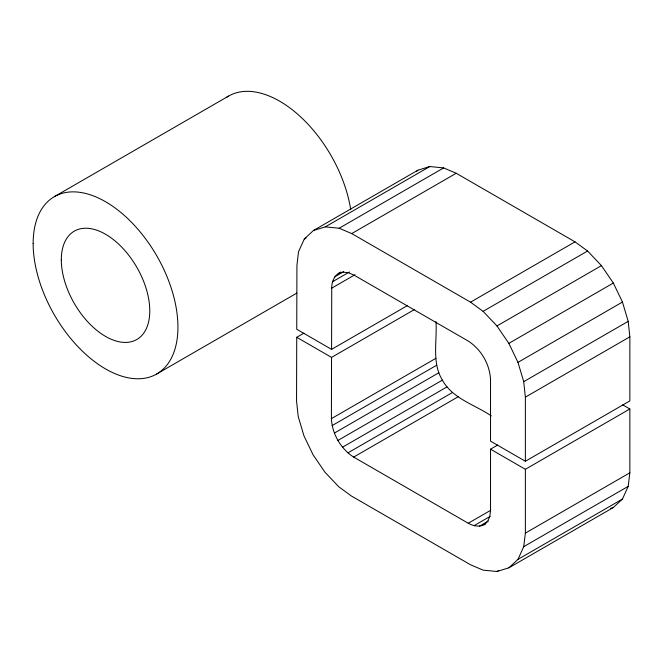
<?xml version="1.0" encoding="UTF-8"?>
<svg xmlns="http://www.w3.org/2000/svg" width="663" height="663" viewBox="0 0 663 663"><rect width="100%" height="100%" fill="white"/><g stroke="black" fill="none" stroke-linecap="round" stroke-linejoin="round"><path stroke-width="0.99" d="M303.878 333.166L296.734 337.293L296.56 401.115L298.209 416.497L303.944 435.798L313.069 454.793L324.961 472.197L338.81 486.816L351.382 495.99L470.531 564.777L483.112 570.13L496.96 571.498L508.852 567.826L613.333 507.51L622.458 499.048L628.192 486.369L629.85 472.802L629.85 408.972L622.706 404.844M485.797 523.778C480.484 527.491 473.581 526.314 468.252 523.248L353.669 457.089C340.757 448.785 332.171 433.992 331.392 418.651L331.558 357.398L414.607 309.447M338.254 273.554L342.87 272.128L348.249 272.667L354.017 275.12L468.252 341.072C481.214 349.409 489.8 364.277 490.537 379.675L490.537 441.144L525.369 461.249L629.85 400.924L629.85 336.829L628.192 321.348L622.458 302.046L613.333 283.043L601.44 265.639L587.592 251.02L575.012 241.846L456.219 173.258L443.638 167.913L429.79 166.537L417.897 170.209L313.417 230.533L304.292 238.995L298.516 251.766L296.925 265.473L296.751 329.254L331.583 349.368L331.74 288.148C331.583 281.526 334.575 274.706 340.931 272.012M491.275 415.892C474.766 404.621 452.597 398.761 442.387 380.131C431.572 362.487 437.273 340.981 435.981 321.58M508.852 567.826L517.977 559.365L523.712 546.685L525.369 533.118L525.369 469.288L629.85 408.972M416.497 171.51L417.897 170.209M484.015 524.806L487.554 521.524L489.783 516.601L490.537 510.377L490.537 449.183L497.681 445.055M54.349 196.662L228.495 96.127M304.292 238.995L306.074 237.967M313.417 230.533L325.309 226.862L429.79 166.537M325.309 226.862L339.158 228.238L443.638 167.913M339.158 228.238L351.73 233.583L456.219 173.258M156.733 373.99L296.933 293.038M334.716 276.844L343.641 271.689M332.486 281.767L349.451 271.971M331.74 288.148L354.962 274.747M331.583 349.368L407.488 305.544M351.73 233.583L470.531 302.171L575.012 241.846M470.531 302.171L483.112 311.345L587.592 251.02M331.392 418.651L435.881 358.327M483.112 311.345L496.96 325.964L601.44 265.639M332.138 425.588L436.619 365.263M334.367 433.08L438.848 372.755M337.906 440.456L442.387 380.131M496.96 325.964L508.852 343.368L613.333 283.043M342.522 447.21L447.003 386.885M347.901 452.887L452.381 392.562M353.669 457.089L458.15 396.772M525.369 461.249L525.369 397.145L523.712 381.664L517.977 362.363L622.458 302.046M523.712 381.664L628.192 321.348M525.369 397.145L629.85 336.829M468.252 523.248L490.579 510.361M474.02 525.701L490.09 516.419M479.399 526.231L488.324 521.077M525.369 533.118L629.85 472.802M523.712 546.685L628.192 486.369M496.96 571.498L498.742 570.47M517.977 559.365L622.458 499.048M610.59 508.355L613.333 507.51M296.734 337.293L331.558 357.398M490.537 449.183L525.369 469.288M508.852 343.368L517.977 362.363M226.854 97.13A102.375 59.106 60 0 1 299.651 115.975A102.375 59.106 60 0 1 350.719 209.707M61.311 259.788A62.554 36.117 60 0 0 127.661 342.323A62.554 36.117 60 0 0 127.661 253.863A62.554 36.117 60 0 0 61.311 259.788M33.15 243.528A102.375 59.106 60 0 0 141.741 378.614A102.375 59.106 60 0 0 141.741 233.832A102.375 59.106 60 0 0 33.15 243.528"/></g></svg>
